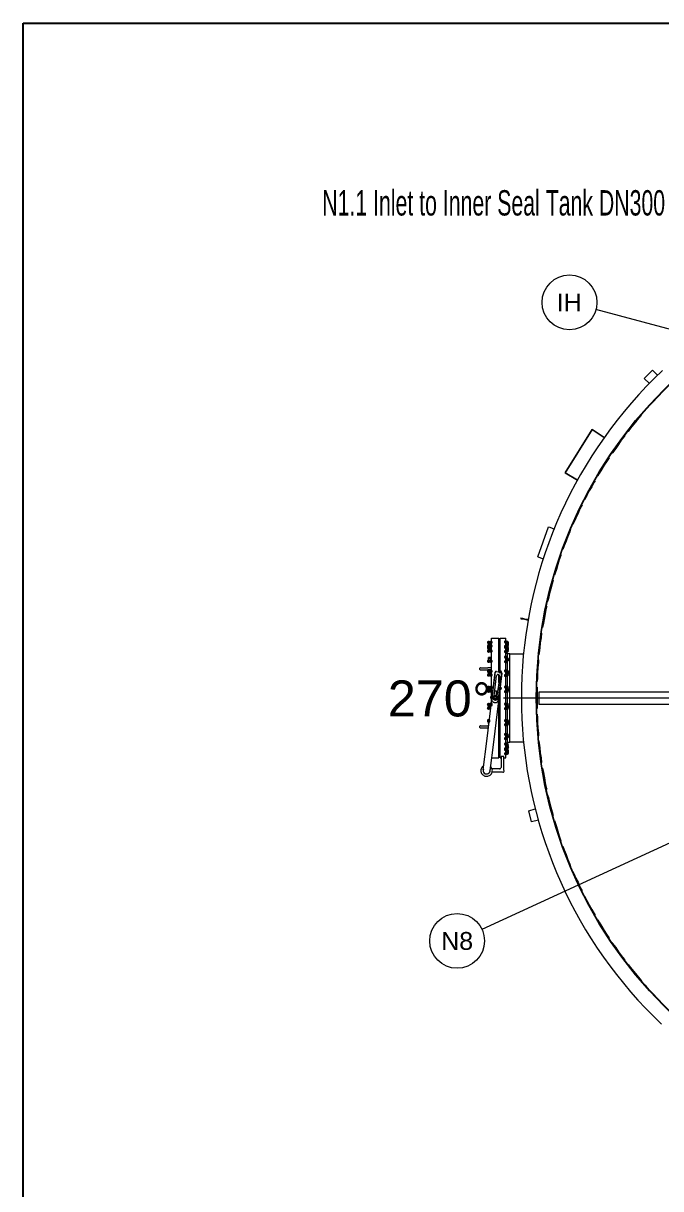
# Model space of a CAD drawing. Header units: millimetres. Extents: x 0 to 62767, y -13570 to 23963.
# Drawn here: x 27339 to 31734, y 15174 to 23214 of the extents above; entities that cross this region are included whole.
import ezdxf

# ---------------------------------------------------------------- set-up
doc = ezdxf.new("R2010")
doc.units = ezdxf.units.MM
doc.layers.add('AM_5', color=3, linetype='Continuous', lineweight=25)
doc.layers.add('PARAMETERS', color=7, linetype='Continuous', lineweight=25)
doc.styles.add('AES_default_ISO_3_5', font='arial.ttf')

msp = doc.modelspace()

# ---------------------------------------------------------------- hatches: boundary and pattern name
h = msp.add_hatch(color=7)
edge = h.paths.add_edge_path()
edge.add_arc((30548.08, 18943.228), 12.705, 0, 360)
h = msp.add_hatch(color=7)
edge = h.paths.add_edge_path()
edge.add_arc((30548.08, 18943.228), 12.705, 0, 360)
h = msp.add_hatch(color=7)
edge = h.paths.add_edge_path()
edge.add_arc((30548.08, 18917.816), 12.705, 0, 360)
h = msp.add_hatch(color=7)
edge = h.paths.add_edge_path()
edge.add_arc((30548.08, 18908.289), 12.705, 0, 360)
h = msp.add_hatch(color=7)
edge = h.paths.add_edge_path()
edge.add_arc((30548.08, 18905.112), 12.705, 0, 360)
h = msp.add_hatch(color=7)
edge = h.paths.add_edge_path()
edge.add_arc((30563.962, 18943.228), 12.705, 0, 360)
h = msp.add_hatch(color=7)
edge = h.paths.add_edge_path()
edge.add_arc((30563.962, 18917.816), 12.705, 0, 360)
h = msp.add_hatch(color=7)
edge = h.paths.add_edge_path()
edge.add_arc((30665.603, 18946.403), 12.705, 0, 360)
h = msp.add_hatch(color=7)
edge = h.paths.add_edge_path()
edge.add_arc((30665.603, 18914.641), 12.705, 0, 360)
h = msp.add_hatch(color=7)
edge = h.paths.add_edge_path()
edge.add_arc((30665.603, 18908.289), 12.705, 0, 360)
h = msp.add_hatch(color=7)
edge = h.paths.add_edge_path()
edge.add_arc((30675.132, 18943.228), 12.705, 0, 360)
h = msp.add_hatch(color=7)
edge = h.paths.add_edge_path()
edge.add_arc((30675.132, 18943.228), 12.705, 0, 360)
h = msp.add_hatch(color=7)
edge = h.paths.add_edge_path()
edge.add_arc((30675.132, 18917.816), 12.705, 0, 360)
h = msp.add_hatch(color=7)
edge = h.paths.add_edge_path()
edge.add_arc((30675.132, 18908.289), 12.705, 0, 360)
h = msp.add_hatch(color=7)
edge = h.paths.add_edge_path()
edge.add_arc((30675.132, 18905.112), 12.705, 0, 360)
h = msp.add_hatch(color=7)
edge = h.paths.add_edge_path()
edge.add_arc((30548.08, 18882.877), 12.705, 0, 360)
h = msp.add_hatch(color=7)
edge = h.paths.add_edge_path()
edge.add_arc((30548.08, 18882.877), 12.705, 0, 360)
h = msp.add_hatch(color=7)
edge = h.paths.add_edge_path()
edge.add_arc((30548.08, 18813), 12.705, 0, 360)
h = msp.add_hatch(color=7)
edge = h.paths.add_edge_path()
edge.add_arc((30563.962, 18882.877), 12.705, 0, 360)
h = msp.add_hatch(color=7)
edge = h.paths.add_edge_path()
edge.add_arc((30563.962, 18813), 12.705, 0, 360)
h = msp.add_hatch(color=7)
edge = h.paths.add_edge_path()
edge.add_arc((30665.603, 18879.702), 12.705, 0, 360)
h = msp.add_hatch(color=7)
edge = h.paths.add_edge_path()
edge.add_arc((30665.603, 18841.586), 12.705, 0, 360)
h = msp.add_hatch(color=7)
edge = h.paths.add_edge_path()
edge.add_arc((30665.603, 18809.823), 12.705, 0, 360)
h = msp.add_hatch(color=7)
edge = h.paths.add_edge_path()
edge.add_arc((30675.132, 18882.877), 12.705, 0, 360)
h = msp.add_hatch(color=7)
edge = h.paths.add_edge_path()
edge.add_arc((30675.132, 18882.877), 12.705, 0, 360)
h = msp.add_hatch(color=7)
edge = h.paths.add_edge_path()
edge.add_arc((30891.119, 18863.82), 6.353, 0, 360)
h = msp.add_hatch(color=7)
edge = h.paths.add_edge_path()
edge.add_arc((30894.294, 18863.82), 6.353, 0, 360)
h = msp.add_hatch(color=7)
edge = h.paths.add_edge_path()
edge.add_arc((30548.08, 18743.123), 12.705, 0, 360)
h = msp.add_hatch(color=7)
edge = h.paths.add_edge_path()
edge.add_arc((30548.08, 18743.123), 12.705, 0, 360)
h = msp.add_hatch(color=7)
edge = h.paths.add_edge_path()
edge.add_arc((30563.962, 18743.123), 12.705, 0, 360)
h = msp.add_hatch(color=7)
edge = h.paths.add_edge_path()
edge.add_arc((30627.487, 18739.945), 12.705, 0, 360)
h = msp.add_hatch(color=7)
edge = h.paths.add_edge_path()
edge.add_arc((30665.603, 18746.298), 12.705, 0, 360)
h = msp.add_hatch(color=7)
edge = h.paths.add_edge_path()
edge.add_arc((30675.132, 18743.123), 12.705, 0, 360)
h = msp.add_hatch(color=7)
edge = h.paths.add_edge_path()
edge.add_arc((30675.132, 18743.123), 12.705, 0, 360)
h = msp.add_hatch(color=7)
edge = h.paths.add_edge_path()
edge.add_arc((30548.08, 18717.711), 12.705, 0, 360)
h = msp.add_hatch(color=7)
edge = h.paths.add_edge_path()
edge.add_arc((30548.08, 18717.711), 12.705, 0, 360)
h = msp.add_hatch(color=7)
edge = h.paths.add_edge_path()
edge.add_arc((30563.962, 18717.711), 12.705, 0, 360)
h = msp.add_hatch(color=7)
edge = h.paths.add_edge_path()
edge.add_arc((30563.962, 18717.711), 12.705, 0, 360)
h = msp.add_hatch(color=7)
edge = h.paths.add_edge_path()
edge.add_arc((30665.603, 18714.534), 12.705, 0, 360)
h = msp.add_hatch(color=7)
edge = h.paths.add_edge_path()
edge.add_arc((30675.132, 18717.711), 12.705, 0, 360)
h = msp.add_hatch(color=7)
edge = h.paths.add_edge_path()
edge.add_arc((30548.08, 18631.952), 12.705, 0, 360)
h = msp.add_hatch(color=7)
edge = h.paths.add_edge_path()
edge.add_arc((30548.08, 18606.54), 12.705, 0, 360)
h = msp.add_hatch(color=7)
edge = h.paths.add_edge_path()
edge.add_arc((30548.08, 18606.54), 12.705, 0, 360)
h = msp.add_hatch(color=7)
edge = h.paths.add_edge_path()
edge.add_arc((30563.962, 18631.952), 12.705, 0, 360)
h = msp.add_hatch(color=7)
edge = h.paths.add_edge_path()
edge.add_arc((30563.962, 18606.54), 12.705, 0, 360)
h = msp.add_hatch(color=7)
edge = h.paths.add_edge_path()
edge.add_arc((30627.487, 18625.599), 12.705, 0, 360)
h = msp.add_hatch(color=7)
edge = h.paths.add_edge_path()
edge.add_arc((30665.603, 18635.127), 12.705, 0, 360)
h = msp.add_hatch(color=7)
edge = h.paths.add_edge_path()
edge.add_arc((30665.603, 18603.365), 12.705, 0, 360)
h = msp.add_hatch(color=7)
edge = h.paths.add_edge_path()
edge.add_arc((30675.132, 18631.952), 12.705, 0, 360)
h = msp.add_hatch(color=7)
edge = h.paths.add_edge_path()
edge.add_arc((30675.132, 18606.54), 12.705, 0, 360)
h = msp.add_hatch(color=7)
edge = h.paths.add_edge_path()
edge.add_arc((30675.132, 18606.54), 12.705, 0, 360)
h = msp.add_hatch(color=7)
edge = h.paths.add_edge_path()
edge.add_arc((30548.08, 18514.429), 12.705, 0, 360)
h = msp.add_hatch(color=7)
edge = h.paths.add_edge_path()
edge.add_arc((30548.08, 18514.429), 12.705, 0, 360)
h = msp.add_hatch(color=7)
edge = h.paths.add_edge_path()
edge.add_arc((30548.08, 18489.02), 12.705, 0, 360)
h = msp.add_hatch(color=7)
edge = h.paths.add_edge_path()
edge.add_arc((30563.962, 18517.606), 12.705, 0, 360)
h = msp.add_hatch(color=7)
edge = h.paths.add_edge_path()
edge.add_arc((30563.962, 18511.254), 12.705, 0, 360)
h = msp.add_hatch(color=7)
edge = h.paths.add_edge_path()
edge.add_arc((30665.603, 18517.606), 12.705, 0, 360)
h = msp.add_hatch(color=7)
edge = h.paths.add_edge_path()
edge.add_arc((30665.603, 18485.842), 12.705, 0, 360)
h = msp.add_hatch(color=7)
edge = h.paths.add_edge_path()
edge.add_arc((30675.132, 18514.429), 12.705, 0, 360)
h = msp.add_hatch(color=7)
edge = h.paths.add_edge_path()
edge.add_arc((30675.132, 18514.429), 12.705, 0, 360)
h = msp.add_hatch(color=7)
edge = h.paths.add_edge_path()
edge.add_arc((30675.132, 18489.02), 12.705, 0, 360)
h = msp.add_hatch(color=7)
edge = h.paths.add_edge_path()
edge.add_arc((30548.08, 18403.26), 12.705, 0, 360)
h = msp.add_hatch(color=7)
edge = h.paths.add_edge_path()
edge.add_arc((30665.603, 18403.26), 12.705, 0, 360)
h = msp.add_hatch(color=7)
edge = h.paths.add_edge_path()
edge.add_arc((30675.132, 18403.26), 12.705, 0, 360)
h = msp.add_hatch(color=7)
edge = h.paths.add_edge_path()
edge.add_arc((30548.08, 18400.083), 12.705, 0, 360)
h = msp.add_hatch(color=7)
edge = h.paths.add_edge_path()
edge.add_arc((30665.603, 18374.674), 12.705, 0, 360)
h = msp.add_hatch(color=7)
edge = h.paths.add_edge_path()
edge.add_arc((30675.132, 18400.083), 12.705, 0, 360)
h = msp.add_hatch(color=7)
edge = h.paths.add_edge_path()
edge.add_arc((30675.132, 18377.849), 12.705, 0, 360)
h = msp.add_hatch(color=7)
edge = h.paths.add_edge_path()
edge.add_arc((30675.132, 18377.849), 12.705, 0, 360)
h = msp.add_hatch(color=7)
edge = h.paths.add_edge_path()
edge.add_arc((30665.603, 18307.971), 12.705, 0, 360)
h = msp.add_hatch(color=7)
edge = h.paths.add_edge_path()
edge.add_arc((30665.603, 18279.385), 12.705, 0, 360)
h = msp.add_hatch(color=7)
edge = h.paths.add_edge_path()
edge.add_arc((30665.603, 18241.269), 12.705, 0, 360)
h = msp.add_hatch(color=7)
edge = h.paths.add_edge_path()
edge.add_arc((30675.132, 18304.794), 12.705, 0, 360)
h = msp.add_hatch(color=7)
edge = h.paths.add_edge_path()
edge.add_arc((30891.119, 18253.974), 6.353, 0, 360)
h = msp.add_hatch(color=7)
edge = h.paths.add_edge_path()
edge.add_arc((30894.294, 18253.974), 6.353, 0, 360)
h = msp.add_hatch(color=7)
edge = h.paths.add_edge_path()
edge.add_arc((30665.603, 18209.505), 12.705, 0, 360)
h = msp.add_hatch(color=7)
edge = h.paths.add_edge_path()
edge.add_arc((30665.603, 18203.153), 12.705, 0, 360)
h = msp.add_hatch(color=7)
edge = h.paths.add_edge_path()
edge.add_arc((30665.603, 18174.567), 12.705, 0, 360)
h = msp.add_hatch(color=7)
edge = h.paths.add_edge_path()
edge.add_arc((30675.132, 18238.092), 12.705, 0, 360)
h = msp.add_hatch(color=7)
edge = h.paths.add_edge_path()
edge.add_arc((30675.132, 18238.092), 12.705, 0, 360)
h = msp.add_hatch(color=7)
edge = h.paths.add_edge_path()
edge.add_arc((30675.132, 18212.682), 12.705, 0, 360)
h = msp.add_hatch(color=7)
edge = h.paths.add_edge_path()
edge.add_arc((30675.132, 18199.978), 12.705, 0, 360)
h = msp.add_hatch(color=7)
edge = h.paths.add_edge_path()
edge.add_arc((30675.132, 18199.978), 12.705, 0, 360)
h = msp.add_hatch(color=7)
edge = h.paths.add_edge_path()
edge.add_arc((30675.132, 18177.744), 12.705, 0, 360)
h = msp.add_hatch(color=7)
edge = h.paths.add_edge_path()
edge.add_arc((30675.132, 18177.744), 12.705, 0, 360)

# ---------------------------------------------------------------- linework, layer by layer
at = {"color": 7, "lineweight": 0}
for points in [[(33152.63, 20741.003), (31288.155, 21239.679)], [(31746.69, 20819.376), (31691.551, 20765.87), (31637.473, 20710.753), (31584.487, 20654.029), (31532.908, 20596.022), (31483.032, 20537.076), (31434.856, 20477.223), (31388.381, 20416.494), (31343.606, 20354.921), (31300.529, 20292.535), (31259.15, 20229.368), (31219.469, 20165.452), (31181.484, 20100.817), (31145.195, 20035.496), (31110.602, 19969.52), (31077.702, 19902.92), (31046.497, 19835.729), (31016.984, 19767.977), (30989.164, 19699.697), (30963.036, 19630.919), (30938.598, 19561.675), (30915.85, 19491.997), (30894.792, 19421.917), (30875.422, 19351.465), (30857.74, 19280.674), (30841.745, 19209.574), (30827.437, 19138.198), (30814.814, 19066.578), (30803.876, 18994.743), (30794.623, 18922.727), (30787.053, 18850.561), (30781.165, 18778.275), (30776.96, 18705.902), (30774.436, 18633.474), (30773.593, 18561.021), (30774.43, 18488.576), (30776.945, 18416.17), (30781.14, 18343.833), (30787.011, 18271.599), (30794.56, 18199.499), (30803.785, 18127.563), (30814.685, 18055.824), (30827.26, 17984.313), (30841.51, 17913.061), (30857.432, 17842.101), (30875.027, 17771.464), (30894.294, 17701.18), (30915.232, 17631.283), (30937.84, 17561.803), (30962.118, 17492.771), (30988.065, 17424.22), (31015.68, 17356.181), (31044.962, 17288.686), (31075.911, 17221.765), (31108.526, 17155.451), (31142.807, 17089.775), (31178.752, 17024.769), (31216.36, 16960.464), (31255.632, 16896.892), (31296.566, 16834.083), (31339.162, 16772.071), (31383.418, 16710.886), (31429.335, 16650.56), (31476.911, 16591.124), (31526.146, 16532.61), (31577.039, 16475.05), (31629.589, 16418.474), (31683.796, 16362.915), (31739.349, 16308.703)], [(31621.664, 20763.237), (31678.837, 20820.41), (31713.776, 20785.471)], [(31656.603, 20728.298), (31621.664, 20763.237)], [(31729.658, 20652.066), (31707.424, 20629.832), (31685.19, 20604.423), (31659.778, 20579.012), (31637.544, 20553.602), (31628.017, 20544.073)], [(31602.606, 20515.486), (31593.078, 20499.605), (31570.844, 20474.195), (31548.61, 20448.784), (31526.376, 20420.198), (31510.494, 20397.963)], [(31488.26, 20369.377), (31485.082, 20366.202), (31462.85, 20337.615), (31443.791, 20309.029), (31424.734, 20280.443), (31402.5, 20251.856), (31399.323, 20248.679)], [(31380.266, 20216.915), (31364.384, 20194.681), (31345.327, 20166.095), (31329.446, 20137.508), (31310.389, 20108.922), (31300.859, 20089.865)], [(31281.802, 20058.101), (31275.45, 20048.574), (31259.568, 20016.81), (31240.509, 19988.224), (31224.629, 19956.46), (31208.748, 19927.873)], [(31192.866, 19892.935), (31176.984, 19864.348), (31164.279, 19832.587), (31148.397, 19800.823), (31135.693, 19769.059), (31129.341, 19756.355)], [(30926.058, 19518.134), (30897.472, 19527.663), (30887.942, 19534.015), (30960.997, 19740.473)], [(30960.997, 19740.473), (30970.526, 19737.298), (31002.288, 19724.593)], [(31113.459, 19724.593), (31107.106, 19705.534), (31094.402, 19673.773), (31081.695, 19642.009), (31068.99, 19610.245), (31059.461, 19584.836)], [(31046.756, 19549.897), (31046.756, 19543.545), (31034.052, 19511.782), (31024.522, 19480.018), (31014.995, 19445.079), (31005.465, 19413.318), (31002.288, 19406.965)], [(30992.761, 19372.024), (30986.408, 19346.615), (30976.879, 19311.676), (30967.349, 19279.913), (30960.997, 19244.974), (30954.645, 19225.917)], [(30948.292, 19190.976), (30945.115, 19178.271), (30938.763, 19143.333), (30932.411, 19111.569), (30926.058, 19076.63), (30919.706, 19044.869)], [(30770.419, 19105.217), (30773.596, 19111.569)], [(30770.419, 19105.217), (30795.83, 19102.042), (30821.24, 19095.689)], [(30773.596, 19111.569), (30795.83, 19105.217), (30821.24, 19102.042)], [(30913.354, 19006.753), (30910.176, 18974.989), (30903.824, 18940.05), (30900.647, 18905.112), (30897.472, 18870.173), (30894.294, 18857.468)], [(30548.08, 18936.875), (30548.08, 18940.05), (30548.08, 18943.228)], [(30548.08, 18936.875), (30548.08, 18943.228)], [(30563.962, 18943.228), (30548.08, 18943.228)], [(30563.962, 18943.228), (30548.08, 18943.228)], [(30548.08, 18930.523), (30548.08, 18933.698), (30548.08, 18936.875)], [(30548.08, 18930.523), (30548.08, 18936.875)], [(30563.962, 18933.698), (30548.08, 18933.698)], [(30548.08, 18920.993), (30548.08, 18924.169), (30548.08, 18927.346), (30548.08, 18930.523)], [(30548.08, 18920.993), (30548.08, 18930.523)], [(30563.962, 18924.169), (30548.08, 18924.169)], [(30548.08, 18920.993), (30548.08, 18917.816)], [(30548.08, 18917.816), (30548.08, 18920.993)], [(30563.962, 18917.816), (30548.08, 18917.816)], [(30548.08, 18905.112), (30548.08, 18908.289)], [(30563.962, 18908.289), (30548.08, 18908.289)], [(30548.08, 18905.112), (30548.08, 18908.289)], [(30548.08, 18898.759), (30548.08, 18901.937), (30548.08, 18905.112)], [(30548.08, 18898.759), (30548.08, 18905.112)], [(30563.962, 18901.937), (30548.08, 18901.937)], [(30548.08, 18889.23), (30548.08, 18892.407), (30548.08, 18895.582), (30548.08, 18898.759)], [(30548.08, 18889.23), (30548.08, 18898.759)], [(30563.962, 18914.641), (30563.962, 18946.403)], [(30563.962, 18946.403), (30567.139, 18946.403)], [(30563.962, 18936.875), (30563.962, 18940.05), (30563.962, 18943.228)], [(30563.962, 18936.875), (30563.962, 18933.698), (30563.962, 18930.523)], [(30563.962, 18930.523), (30563.962, 18927.346), (30563.962, 18924.169), (30563.962, 18920.993), (30563.962, 18917.816)], [(30563.962, 18914.641), (30567.139, 18914.641)], [(30563.962, 18908.289), (30563.962, 18905.112), (30563.962, 18901.937), (30563.962, 18898.759)], [(30563.962, 18905.112), (30563.962, 18908.289)], [(30563.962, 18879.702), (30563.962, 18908.289)], [(30563.962, 18908.289), (30567.139, 18908.289)], [(30563.962, 18898.759), (30563.962, 18895.582), (30563.962, 18892.407), (30563.962, 18889.23)], [(30567.139, 18571.602), (30567.139, 18971.814)], [(30567.139, 18971.814), (30617.96, 18971.814)], [(30617.96, 18739.945), (30617.96, 18971.814)], [(30617.96, 18940.05), (30627.487, 18940.05)], [(30617.96, 18924.169), (30627.487, 18924.169)], [(30617.96, 18914.641), (30621.135, 18914.641)], [(30617.96, 18901.937), (30627.487, 18901.937)], [(30621.135, 18901.937), (30621.135, 18914.641)], [(30621.135, 18914.641), (30624.312, 18914.641)], [(30621.135, 18901.937), (30621.135, 18914.641)], [(30624.312, 18901.937), (30624.312, 18914.641)], [(30624.312, 18914.641), (30627.487, 18914.641)], [(30624.312, 18901.937), (30624.312, 18914.641)], [(30627.487, 18739.945), (30627.487, 18971.814)], [(30627.487, 18971.814), (30665.603, 18971.814)], [(30665.603, 18145.98), (30665.603, 18971.814)], [(30665.603, 18914.641), (30665.603, 18946.403)], [(30665.603, 18943.228), (30675.132, 18943.228)], [(30665.603, 18943.228), (30675.132, 18943.228)], [(30665.603, 18933.698), (30675.132, 18933.698)], [(30665.603, 18924.169), (30675.132, 18924.169)], [(30665.603, 18917.816), (30675.132, 18917.816)], [(30665.603, 18879.702), (30665.603, 18908.289)], [(30665.603, 18908.289), (30675.132, 18908.289)], [(30665.603, 18901.937), (30675.132, 18901.937)], [(30675.132, 18943.228), (30675.132, 18940.05), (30675.132, 18936.875)], [(30675.132, 18936.875), (30675.132, 18943.228)], [(30675.132, 18940.05), (30681.485, 18940.05)], [(30675.132, 18936.875), (30675.132, 18933.698), (30675.132, 18930.523)], [(30675.132, 18930.523), (30675.132, 18936.875)], [(30675.132, 18930.523), (30675.132, 18927.346), (30675.132, 18924.169), (30675.132, 18920.993)], [(30675.132, 18920.993), (30675.132, 18930.523)], [(30675.132, 18924.169), (30681.485, 18924.169)], [(30675.132, 18920.993), (30675.132, 18917.816)], [(30675.132, 18917.816), (30675.132, 18920.993)], [(30675.132, 18908.289), (30675.132, 18905.112)], [(30675.132, 18905.112), (30675.132, 18908.289)], [(30675.132, 18898.759), (30675.132, 18905.112)], [(30675.132, 18905.112), (30675.132, 18901.937)], [(30675.132, 18901.937), (30681.485, 18901.937)], [(30675.132, 18901.937), (30675.132, 18898.759)], [(30675.132, 18898.759), (30675.132, 18895.582), (30675.132, 18892.407), (30675.132, 18889.23)], [(30675.132, 18889.23), (30675.132, 18898.759)], [(30681.485, 18924.169), (30681.485, 18940.05)], [(30681.485, 18924.169), (30684.66, 18924.169), (30684.66, 18936.875), (30681.485, 18940.05)], [(30681.485, 18886.055), (30681.485, 18901.937)], [(30684.66, 18901.937), (30681.485, 18901.937)], [(30684.66, 18889.23), (30684.66, 18901.937)], [(30563.962, 18892.407), (30548.08, 18892.407)], [(30548.08, 18882.877), (30548.08, 18886.055), (30548.08, 18889.23)], [(30548.08, 18882.877), (30548.08, 18889.23)], [(30563.962, 18886.055), (30548.08, 18886.055)], [(30563.962, 18882.877), (30548.08, 18882.877)], [(30548.08, 18835.234), (30548.08, 18838.409)], [(30563.962, 18838.409), (30548.08, 18838.409), (30548.08, 18835.234)], [(30548.08, 18825.705), (30548.08, 18828.882), (30548.08, 18832.057), (30548.08, 18835.234)], [(30548.08, 18825.705), (30548.08, 18835.234)], [(30563.962, 18832.057), (30548.08, 18832.057)], [(30548.08, 18816.175), (30548.08, 18819.352), (30548.08, 18822.53), (30548.08, 18825.705)], [(30548.08, 18816.175), (30548.08, 18825.705)], [(30563.962, 18819.352), (30548.08, 18819.352)], [(30548.08, 18813), (30548.08, 18816.175)], [(30548.08, 18813), (30548.08, 18816.175)], [(30563.962, 18889.23), (30563.962, 18886.055), (30563.962, 18882.877)], [(30563.962, 18879.702), (30567.139, 18879.702)], [(30563.962, 18809.823), (30563.962, 18841.586)], [(30563.962, 18841.586), (30567.139, 18841.586)], [(30563.962, 18838.409), (30563.962, 18835.234), (30563.962, 18832.057), (30563.962, 18828.882), (30563.962, 18825.705)], [(30563.962, 18825.705), (30563.962, 18822.53), (30563.962, 18819.352), (30563.962, 18816.175)], [(30563.962, 18816.175), (30563.962, 18813)], [(30617.96, 18886.055), (30627.487, 18886.055)], [(30617.96, 18832.057), (30627.487, 18832.057)], [(30617.96, 18816.175), (30627.487, 18816.175)], [(30621.135, 18832.057), (30621.135, 18886.055)], [(30621.135, 18832.057), (30621.135, 18886.055)], [(30621.135, 18739.945), (30621.135, 18816.175)], [(30621.135, 18739.945), (30621.135, 18816.175)], [(30624.312, 18832.057), (30624.312, 18886.055)], [(30624.312, 18832.057), (30624.312, 18886.055)], [(30624.312, 18739.945), (30624.312, 18816.175)], [(30624.312, 18739.945), (30624.312, 18816.175)], [(30665.603, 18892.407), (30675.132, 18892.407)], [(30665.603, 18886.055), (30675.132, 18886.055)], [(30665.603, 18882.877), (30675.132, 18882.877)], [(30694.189, 18863.82), (30678.307, 18863.82), (30665.603, 18879.702)], [(30665.603, 18809.823), (30665.603, 18841.586)], [(30665.603, 18838.409), (30675.132, 18838.409)], [(30665.603, 18832.057), (30675.132, 18832.057)], [(30665.603, 18819.352), (30675.132, 18819.352)], [(30675.132, 18889.23), (30675.132, 18886.055), (30675.132, 18882.877)], [(30675.132, 18882.877), (30675.132, 18889.23)], [(30675.132, 18886.055), (30681.485, 18886.055)], [(30675.132, 18838.409), (30675.132, 18835.234)], [(30675.132, 18835.234), (30675.132, 18838.409)], [(30675.132, 18825.705), (30675.132, 18835.234)], [(30675.132, 18835.234), (30675.132, 18832.057)], [(30675.132, 18832.057), (30681.485, 18832.057)], [(30675.132, 18832.057), (30675.132, 18828.882), (30675.132, 18825.705)], [(30675.132, 18825.705), (30675.132, 18822.53), (30675.132, 18819.352), (30675.132, 18816.175)], [(30675.132, 18816.175), (30675.132, 18825.705)], [(30675.132, 18816.175), (30681.485, 18816.175)], [(30675.132, 18816.175), (30675.132, 18813)], [(30675.132, 18816.175), (30675.132, 18813)], [(30678.307, 18832.057), (30678.307, 18863.82)], [(30678.307, 18739.945), (30678.307, 18816.175)], [(30684.66, 18889.23), (30681.485, 18886.055)], [(30681.485, 18816.175), (30681.485, 18832.057)], [(30684.66, 18832.057), (30681.485, 18832.057)], [(30684.66, 18819.352), (30681.485, 18816.175)], [(30684.66, 18819.352), (30684.66, 18832.057)], [(30789.478, 18253.974), (30694.189, 18253.974), (30694.189, 18863.82), (30789.478, 18863.82)], [(30694.189, 18253.974), (30694.189, 18863.82)], [(30891.119, 18822.53), (30891.119, 18803.47), (30887.942, 18768.532), (30884.767, 18733.593), (30884.767, 18698.654), (30881.59, 18673.243)], [(30492.495, 18768.533), (30489.404, 18767.909), (30486.88, 18766.207), (30485.178, 18763.683), (30484.554, 18760.592), (30485.178, 18757.501), (30486.88, 18754.977), (30489.404, 18753.275), (30492.495, 18752.651)], [(30494.084, 18768.532), (30541.728, 18768.532)], [(30494.084, 18752.65), (30541.728, 18752.65)], [(30535.375, 18260.326), (30592.548, 18736.768)], [(30567.139, 18768.532), (30541.728, 18768.532)], [(30567.139, 18752.65), (30541.728, 18752.65)], [(30563.962, 18813), (30548.08, 18813)], [(30548.08, 18736.768), (30548.08, 18739.945), (30548.08, 18743.123)], [(30548.08, 18736.768), (30548.08, 18743.123), (30563.962, 18743.123)], [(30563.962, 18739.945), (30548.08, 18739.945)], [(30548.08, 18727.241), (30548.08, 18730.416), (30548.08, 18733.593), (30548.08, 18736.768)], [(30548.08, 18727.241), (30548.08, 18736.768)], [(30563.962, 18809.823), (30567.139, 18809.823)], [(30563.962, 18714.534), (30563.962, 18746.298)], [(30563.962, 18746.298), (30567.139, 18746.298)], [(30563.962, 18743.123), (30563.962, 18739.945)], [(30563.962, 18739.945), (30563.962, 18736.768), (30563.962, 18733.593), (30563.962, 18730.416), (30563.962, 18727.241)], [(30570.314, 18543.015), (30595.725, 18739.945)], [(30595.725, 18739.945), (30592.548, 18739.945), (30592.548, 18736.768)], [(30600.216, 18743.913), (30595.496, 18741.722)], [(30598.9, 18743.123), (30630.664, 18736.768)], [(30637.953, 18736.626), (30633.886, 18739.871)], [(30665.603, 18813), (30675.132, 18813)], [(30665.603, 18714.534), (30665.603, 18746.298)], [(30665.603, 18743.123), (30675.132, 18743.123)], [(30665.603, 18739.945), (30675.132, 18739.945)], [(30675.132, 18736.768), (30675.132, 18743.123)], [(30675.132, 18743.123), (30675.132, 18739.945)], [(30675.132, 18739.945), (30681.485, 18739.945)], [(30675.132, 18739.945), (30675.132, 18736.768)], [(30675.132, 18727.241), (30675.132, 18736.768)], [(30675.132, 18736.768), (30675.132, 18733.593), (30675.132, 18730.416)], [(30681.485, 18724.063), (30681.485, 18739.945)], [(30684.66, 18736.768), (30681.485, 18739.945)], [(30684.66, 18724.063), (30684.66, 18736.768)], [(30563.962, 18730.416), (30548.08, 18730.416)], [(30548.08, 18727.241), (30548.08, 18724.063), (30548.08, 18720.888)], [(30548.08, 18720.888), (30548.08, 18727.241)], [(30548.08, 18717.711), (30548.08, 18720.888)], [(30548.08, 18717.711), (30548.08, 18720.888)], [(30563.962, 18720.888), (30548.08, 18720.888)], [(30563.962, 18717.711), (30548.08, 18717.711)], [(30563.962, 18720.888), (30563.962, 18724.063), (30563.962, 18727.241)], [(30563.962, 18720.888), (30563.962, 18717.711)], [(30563.962, 18714.534), (30567.139, 18714.534)], [(30583.019, 18253.974), (30640.194, 18730.416)], [(30586.196, 18574.779), (30602.078, 18711.359)], [(30624.232, 18708.445), (30623.881, 18712.846), (30621.937, 18716.638), (30618.713, 18719.425), (30614.521, 18720.809), (30610.121, 18720.458), (30606.328, 18718.514), (30603.541, 18715.29), (30602.157, 18711.098)], [(30624.312, 18708.182), (30605.253, 18574.779)], [(30637.016, 18733.593), (30611.605, 18536.663)], [(30617.96, 18666.891), (30617.96, 18717.711)], [(30621.135, 18692.302), (30621.135, 18714.534)], [(30621.135, 18692.302), (30621.135, 18714.534)], [(30640.194, 18730.416), (30637.016, 18730.416), (30637.016, 18733.593)], [(30665.603, 18730.416), (30675.132, 18730.416)], [(30665.603, 18720.888), (30675.132, 18720.888)], [(30665.603, 18717.711), (30675.132, 18717.711)], [(30675.132, 18730.416), (30675.132, 18727.241)], [(30675.132, 18727.241), (30675.132, 18724.063), (30675.132, 18720.888)], [(30675.132, 18720.888), (30675.132, 18727.241)], [(30675.132, 18724.063), (30681.485, 18724.063)], [(30675.132, 18720.888), (30675.132, 18717.711)], [(30675.132, 18720.888), (30675.132, 18717.711)], [(30678.307, 18625.599), (30678.307, 18724.063)], [(30684.66, 18724.063), (30681.485, 18724.063)], [(30548.08, 18628.775), (30548.08, 18631.952)], [(30548.08, 18628.775), (30548.08, 18631.952)], [(30563.962, 18631.952), (30548.08, 18631.952)], [(30548.08, 18619.247), (30548.08, 18622.422), (30548.08, 18625.599), (30548.08, 18628.775)], [(30548.08, 18619.247), (30548.08, 18628.775)], [(30563.962, 18625.599), (30548.08, 18625.599)], [(30548.08, 18612.895), (30548.08, 18616.07), (30548.08, 18619.247)], [(30548.08, 18612.895), (30548.08, 18619.247)], [(30563.962, 18616.07), (30548.08, 18616.07)], [(30548.08, 18612.895), (30548.08, 18609.718), (30548.08, 18606.54)], [(30548.08, 18606.54), (30548.08, 18612.895)], [(30571.555, 18574.773), (30567.659, 18573.939), (30564.395, 18571.862), (30562.038, 18568.793), (30560.864, 18564.986), (30561.104, 18561.009), (30562.668, 18557.47), (30565.349, 18554.68), (30568.937, 18552.947)], [(30563.962, 18603.365), (30563.962, 18635.127)], [(30563.962, 18635.127), (30567.139, 18635.127)], [(30563.962, 18631.952), (30563.962, 18628.775), (30563.962, 18625.599)], [(30563.962, 18625.599), (30563.962, 18622.422), (30563.962, 18619.247), (30563.962, 18616.07), (30563.962, 18612.895)], [(30563.962, 18606.54), (30563.962, 18609.718), (30563.962, 18612.895)], [(30563.962, 18603.365), (30567.139, 18603.365)], [(30583.019, 18571.602), (30589.373, 18574.779), (30592.548, 18574.779)], [(30594.136, 18574.778), (30588.666, 18573.69), (30584.029, 18570.592)], [(30589.373, 18609.718), (30592.548, 18609.718), (30595.725, 18609.718), (30598.9, 18609.718), (30602.078, 18609.718)], [(30592.548, 18574.779), (30598.9, 18574.779), (30605.253, 18571.602)], [(30604.243, 18570.592), (30599.605, 18573.69), (30594.136, 18574.778)], [(30602.078, 18577.954), (30602.078, 18581.131), (30602.078, 18593.836), (30602.078, 18609.718)], [(30621.135, 18565.249), (30621.135, 18584.308)], [(30621.135, 18565.249), (30621.135, 18584.308)], [(30624.312, 18565.249), (30624.312, 18609.718)], [(30624.312, 18565.249), (30624.312, 18609.718)], [(30624.312, 18609.718), (30627.487, 18609.718)], [(30627.487, 18145.98), (30627.487, 18635.127)], [(30665.603, 18603.365), (30665.603, 18635.127)], [(30665.603, 18631.952), (30675.132, 18631.952)], [(30665.603, 18625.599), (30675.132, 18625.599)], [(30665.603, 18616.07), (30675.132, 18616.07)], [(30665.603, 18606.54), (30675.132, 18606.54)], [(30665.603, 18606.54), (30675.132, 18606.54)], [(30675.132, 18631.952), (30675.132, 18628.775)], [(30675.132, 18628.775), (30675.132, 18631.952)], [(30675.132, 18619.247), (30675.132, 18628.775)], [(30675.132, 18628.775), (30675.132, 18625.599)], [(30675.132, 18625.599), (30681.485, 18625.599)], [(30675.132, 18625.599), (30675.132, 18622.422), (30675.132, 18619.247)], [(30675.132, 18612.895), (30675.132, 18619.247)], [(30675.132, 18619.247), (30675.132, 18616.07)], [(30675.132, 18616.07), (30675.132, 18612.895)], [(30675.132, 18612.895), (30675.132, 18609.718), (30675.132, 18606.54)], [(30675.132, 18606.54), (30675.132, 18612.895)], [(30675.132, 18609.718), (30681.485, 18609.718)], [(30678.307, 18508.076), (30678.307, 18609.718)], [(30681.485, 18609.718), (30681.485, 18625.599)], [(30684.66, 18625.599), (30681.485, 18625.599)], [(30684.66, 18612.895), (30681.485, 18609.718)], [(30684.66, 18612.895), (30684.66, 18625.599)], [(30881.59, 18635.127), (30881.59, 18628.775), (30881.59, 18593.836), (30881.59, 18558.897)], [(30548.08, 18511.254), (30548.08, 18514.429)], [(30548.08, 18508.076), (30548.08, 18514.429)], [(30563.962, 18514.429), (30548.08, 18514.429)], [(30548.08, 18508.076), (30548.08, 18511.254)], [(30563.962, 18511.254), (30548.08, 18511.254)], [(30548.08, 18498.547), (30548.08, 18501.724), (30548.08, 18504.901), (30548.08, 18508.076)], [(30548.08, 18498.547), (30548.08, 18508.076)], [(30563.962, 18504.901), (30548.08, 18504.901)], [(30548.08, 18492.195), (30548.08, 18495.372), (30548.08, 18498.547)], [(30548.08, 18492.195), (30548.08, 18498.547)], [(30560.787, 18495.372), (30548.08, 18495.372)], [(30563.962, 18514.429), (30563.962, 18517.606)], [(30567.139, 18536.663), (30567.139, 18552.545)], [(30570.314, 18543.015), (30570.314, 18539.84), (30573.491, 18536.663), (30576.666, 18533.488), (30579.844, 18530.311), (30583.019, 18530.311), (30586.196, 18527.133), (30589.373, 18527.133), (30592.548, 18527.133), (30595.725, 18527.133), (30598.9, 18527.133), (30602.078, 18527.133), (30602.078, 18530.311), (30605.253, 18530.311), (30608.43, 18533.488), (30611.605, 18536.663)], [(30584.029, 18570.592), (30580.93, 18565.954), (30579.842, 18560.485)], [(30579.842, 18560.485), (30580.93, 18555.015), (30584.029, 18550.378)], [(30579.844, 18558.897), (30579.844, 18565.249), (30583.019, 18571.602)], [(30579.844, 18552.545), (30579.844, 18558.897)], [(30579.844, 18552.545), (30583.019, 18549.368)], [(30589.373, 18546.192), (30583.019, 18549.368)], [(30584.028, 18550.379), (30588.665, 18547.28), (30594.134, 18546.191)], [(30589.373, 18546.192), (30592.548, 18546.192)], [(30592.548, 18546.192), (30598.9, 18546.192)], [(30594.134, 18546.191), (30599.604, 18547.279), (30604.242, 18550.377)], [(30598.9, 18546.192), (30605.253, 18549.368)], [(30604.242, 18550.377), (30607.34, 18555.014), (30608.429, 18560.483)], [(30608.43, 18560.485), (30607.342, 18565.955), (30604.243, 18570.591)], [(30608.43, 18558.897), (30608.43, 18565.249), (30605.253, 18571.602)], [(30605.253, 18549.368), (30608.43, 18552.545), (30608.43, 18558.897)], [(30616.715, 18546.198), (30620.611, 18547.032), (30623.876, 18549.109), (30626.233, 18552.177), (30627.408, 18555.984), (30627.168, 18559.961), (30625.604, 18563.5), (30622.924, 18566.291), (30619.336, 18568.024)], [(30617.96, 18552.545), (30617.96, 18555.72), (30617.96, 18558.897), (30617.96, 18562.074)], [(30617.96, 18145.98), (30617.96, 18546.192)], [(30617.96, 18508.076), (30627.487, 18508.076)], [(30621.135, 18508.076), (30621.135, 18549.368)], [(30621.135, 18508.076), (30621.135, 18549.368)], [(30624.312, 18508.076), (30624.312, 18549.368)], [(30624.312, 18508.076), (30624.312, 18549.368)], [(34054.696, 18558.897), (30649.721, 18558.897)], [(30665.603, 18485.842), (30665.603, 18517.606)], [(30665.603, 18514.429), (30675.132, 18514.429)], [(30665.603, 18511.254), (30675.132, 18511.254)], [(30665.603, 18504.901), (30675.132, 18504.901)], [(30665.603, 18495.372), (30675.132, 18495.372)], [(30675.132, 18508.076), (30675.132, 18514.429)], [(30675.132, 18514.429), (30675.132, 18511.254)], [(30675.132, 18511.254), (30675.132, 18508.076)], [(30675.132, 18508.076), (30681.485, 18508.076)], [(30675.132, 18498.547), (30675.132, 18508.076)], [(30675.132, 18508.076), (30675.132, 18504.901)], [(30675.132, 18504.901), (30675.132, 18501.724), (30675.132, 18498.547)], [(30675.132, 18492.195), (30675.132, 18498.547)], [(30675.132, 18498.547), (30675.132, 18495.372)], [(30675.132, 18495.372), (30675.132, 18492.195)], [(30681.485, 18492.195), (30681.485, 18508.076)], [(30684.66, 18508.076), (30681.485, 18508.076)], [(30684.66, 18495.372), (30681.485, 18492.195)], [(30684.66, 18495.372), (30684.66, 18508.076)], [(34289.74, 18558.897), (30754.539, 18558.897)], [(30881.59, 18558.897), (30881.59, 18523.958), (30881.59, 18492.195), (30881.59, 18485.842)], [(30548.08, 18492.195), (30548.08, 18489.02)], [(30548.08, 18489.02), (30548.08, 18492.195)], [(30560.787, 18489.02), (30548.08, 18489.02)], [(30617.96, 18492.195), (30627.487, 18492.195)], [(30621.135, 18396.906), (30621.135, 18492.195)], [(30621.135, 18396.906), (30621.135, 18492.195)], [(30624.312, 18396.906), (30624.312, 18492.195)], [(30624.312, 18396.906), (30624.312, 18492.195)], [(30665.603, 18489.02), (30675.132, 18489.02)], [(30675.132, 18492.195), (30681.485, 18492.195)], [(30675.132, 18492.195), (30675.132, 18489.02)], [(30675.132, 18489.02), (30675.132, 18492.195)], [(30678.307, 18396.906), (30678.307, 18492.195)], [(30881.59, 18447.726), (30884.767, 18422.317), (30884.767, 18387.378), (30887.942, 18352.44), (30891.119, 18317.499), (30891.119, 18298.442)], [(30492.495, 18368.32), (30489.404, 18367.696), (30486.88, 18365.994), (30485.178, 18363.47), (30484.554, 18360.38), (30485.178, 18357.289), (30486.88, 18354.765), (30489.404, 18353.063), (30492.495, 18352.439)], [(30494.084, 18368.319), (30541.728, 18368.319)], [(30494.084, 18352.44), (30541.728, 18352.44)], [(33562.372, 18371.497), (30500.436, 16961.227)], [(30548.08, 18368.319), (30541.728, 18368.319)], [(30544.905, 18352.44), (30541.728, 18352.44)], [(30548.08, 18400.083), (30548.08, 18403.26)], [(30551.257, 18403.26), (30548.08, 18403.26)], [(30548.08, 18400.083), (30548.08, 18403.26)], [(30548.08, 18396.906), (30548.08, 18400.083)], [(30548.08, 18393.731), (30548.08, 18400.083)], [(30548.08, 18393.731), (30548.08, 18396.906)], [(30551.257, 18396.906), (30548.08, 18396.906)], [(30548.08, 18384.201), (30548.08, 18387.378), (30548.08, 18390.554), (30548.08, 18393.731)], [(30548.08, 18384.201), (30548.08, 18393.731)], [(30548.08, 18384.201), (30548.08, 18381.026)], [(30617.96, 18396.906), (30627.487, 18396.906)], [(30617.96, 18381.026), (30627.487, 18381.026)], [(30621.135, 18301.619), (30621.135, 18381.026)], [(30621.135, 18301.619), (30621.135, 18381.026)], [(30624.312, 18301.619), (30624.312, 18381.026)], [(30624.312, 18301.619), (30624.312, 18381.026)], [(30665.603, 18374.674), (30665.603, 18403.26)], [(30665.603, 18403.26), (30675.132, 18403.26)], [(30665.603, 18396.906), (30675.132, 18396.906)], [(30665.603, 18387.378), (30675.132, 18387.378)], [(30665.603, 18381.026), (30675.132, 18381.026)], [(30665.603, 18377.849), (30675.132, 18377.849)], [(30675.132, 18403.26), (30675.132, 18400.083)], [(30675.132, 18400.083), (30675.132, 18403.26)], [(30675.132, 18393.731), (30675.132, 18400.083)], [(30675.132, 18400.083), (30675.132, 18396.906)], [(30675.132, 18396.906), (30681.485, 18396.906)], [(30675.132, 18396.906), (30675.132, 18393.731)], [(30675.132, 18384.201), (30675.132, 18393.731)], [(30675.132, 18393.731), (30675.132, 18390.554), (30675.132, 18387.378)], [(30675.132, 18387.378), (30675.132, 18384.201)], [(30675.132, 18377.849), (30675.132, 18384.201)], [(30675.132, 18384.201), (30675.132, 18381.026)], [(30675.132, 18381.026), (30681.485, 18381.026)], [(30675.132, 18381.026), (30675.132, 18377.849)], [(30678.307, 18301.619), (30678.307, 18381.026)], [(30681.485, 18381.026), (30681.485, 18396.906)], [(30684.66, 18396.906), (30681.485, 18396.906)], [(30684.66, 18384.201), (30681.485, 18381.026)], [(30684.66, 18384.201), (30684.66, 18396.906)], [(30509.966, 18063.398), (30535.375, 18260.326)], [(30557.609, 18057.046), (30583.019, 18253.974)], [(30617.96, 18301.619), (30627.487, 18301.619)], [(30617.96, 18285.737), (30627.487, 18285.737)], [(30621.135, 18231.739), (30621.135, 18285.737)], [(30621.135, 18231.739), (30621.135, 18285.737)], [(30624.312, 18231.739), (30624.312, 18285.737)], [(30624.312, 18231.739), (30624.312, 18285.737)], [(30665.603, 18279.385), (30665.603, 18307.971)], [(30665.603, 18304.794), (30675.132, 18304.794)], [(30665.603, 18298.442), (30675.132, 18298.442)], [(30665.603, 18288.912), (30675.132, 18288.912)], [(30665.603, 18282.56), (30675.132, 18282.56)], [(30678.307, 18253.974), (30665.603, 18241.269)], [(30675.132, 18304.794), (30675.132, 18301.619)], [(30675.132, 18301.619), (30675.132, 18304.794)], [(30675.132, 18301.619), (30681.485, 18301.619)], [(30675.132, 18295.267), (30675.132, 18301.619)], [(30675.132, 18301.619), (30675.132, 18298.442)], [(30675.132, 18298.442), (30675.132, 18295.267)], [(30675.132, 18285.737), (30675.132, 18295.267)], [(30675.132, 18295.267), (30675.132, 18292.09), (30675.132, 18288.912)], [(30675.132, 18288.912), (30675.132, 18285.737)], [(30675.132, 18285.737), (30681.485, 18285.737)], [(30675.132, 18285.737), (30675.132, 18282.56)], [(30675.132, 18285.737), (30675.132, 18282.56)], [(30678.307, 18253.974), (30678.307, 18285.737)], [(30678.307, 18253.974), (30694.189, 18253.974)], [(30681.485, 18285.737), (30681.485, 18301.619)], [(30684.66, 18301.619), (30681.485, 18301.619)], [(30684.66, 18288.912), (30681.485, 18285.737)], [(30684.66, 18288.912), (30684.66, 18301.619)], [(30894.294, 18260.326), (30897.472, 18247.621), (30900.647, 18215.86), (30903.824, 18180.919), (30910.176, 18145.98), (30913.354, 18114.218)], [(30617.96, 18231.739), (30627.487, 18231.739)], [(30617.96, 18215.86), (30627.487, 18215.86)], [(30617.96, 18203.153), (30621.135, 18203.153)], [(30617.96, 18196.801), (30627.487, 18196.801)], [(30617.96, 18180.919), (30627.487, 18180.919)], [(30621.135, 18203.153), (30621.135, 18215.86)], [(30621.135, 18203.153), (30621.135, 18215.86)], [(30621.135, 18203.153), (30624.312, 18203.153)], [(30624.312, 18203.153), (30624.312, 18215.86)], [(30624.312, 18203.153), (30624.312, 18215.86)], [(30624.312, 18203.153), (30627.487, 18203.153)], [(30665.603, 18209.505), (30665.603, 18241.269)], [(30665.603, 18238.092), (30675.132, 18238.092)], [(30665.603, 18234.917), (30675.132, 18234.917)], [(30665.603, 18225.387), (30675.132, 18225.387)], [(30665.603, 18215.86), (30675.132, 18215.86)], [(30665.603, 18212.682), (30675.132, 18212.682)], [(30665.603, 18174.567), (30665.603, 18203.153)], [(30665.603, 18203.153), (30675.132, 18203.153)], [(30665.603, 18196.801), (30675.132, 18196.801)], [(30665.603, 18187.273), (30675.132, 18187.273)], [(30675.132, 18238.092), (30675.132, 18234.917), (30675.132, 18231.739)], [(30675.132, 18231.739), (30675.132, 18238.092)], [(30675.132, 18231.739), (30681.485, 18231.739)], [(30675.132, 18222.212), (30675.132, 18231.739)], [(30675.132, 18231.739), (30675.132, 18228.564), (30675.132, 18225.387)], [(30675.132, 18225.387), (30675.132, 18222.212)], [(30675.132, 18215.86), (30675.132, 18222.212)], [(30675.132, 18222.212), (30675.132, 18219.035), (30675.132, 18215.86)], [(30675.132, 18215.86), (30681.485, 18215.86)], [(30675.132, 18215.86), (30675.132, 18212.682)], [(30675.132, 18215.86), (30675.132, 18212.682)], [(30675.132, 18199.978), (30675.132, 18196.801), (30675.132, 18193.625), (30675.132, 18190.448)], [(30675.132, 18190.448), (30675.132, 18199.978)], [(30675.132, 18196.801), (30681.485, 18196.801)], [(30675.132, 18180.919), (30675.132, 18190.448)], [(30675.132, 18190.448), (30675.132, 18187.273)], [(30675.132, 18187.273), (30675.132, 18184.096), (30675.132, 18180.919)], [(30675.132, 18180.919), (30681.485, 18180.919)], [(30675.132, 18177.744), (30675.132, 18180.919)], [(30675.132, 18180.919), (30675.132, 18177.744)], [(30681.485, 18215.86), (30681.485, 18231.739)], [(30684.66, 18231.739), (30681.485, 18231.739)], [(30684.66, 18219.035), (30681.485, 18215.86)], [(30681.485, 18180.919), (30681.485, 18196.801)], [(30684.66, 18196.801), (30681.485, 18196.801)], [(30684.66, 18180.919), (30681.485, 18180.919)], [(30684.66, 18219.035), (30684.66, 18231.739)], [(30684.66, 18180.919), (30684.66, 18196.801)], [(30514.55, 18093.365), (30509.242, 18089.842), (30504.647, 18085.604), (30500.816, 18080.754), (30497.797, 18075.398), (30495.64, 18069.64), (30494.392, 18063.587), (30494.103, 18057.343), (30494.823, 18051.013), (30496.541, 18044.878), (30499.161, 18039.202), (30502.597, 18034.065), (30506.765, 18029.545), (30511.579, 18025.721), (30516.955, 18022.672), (30522.808, 18020.476), (30529.052, 18019.213), (30535.418, 18018.961), (30541.624, 18019.708), (30547.57, 18021.397), (30553.153, 18023.973), (30558.272, 18027.377), (30562.827, 18031.554), (30566.717, 18036.448), (30569.839, 18042.001), (30572.037, 18047.981), (30573.236, 18054.116), (30573.457, 18060.292), (30572.725, 18066.397), (30571.06, 18072.315), (30568.487, 18077.934), (30565.027, 18083.141), (30560.704, 18087.82)], [(30567.139, 18145.98), (30617.96, 18145.98)], [(30627.487, 18145.98), (30633.839, 18145.98)], [(30652.898, 18155.51), (30633.839, 18155.51), (30633.839, 18079.278)], [(30652.898, 18060.221), (30652.898, 18155.51)], [(30652.898, 18145.98), (30665.603, 18145.98)], [(30510.135, 18061.472), (30510.044, 18056.648), (30510.889, 18052.042), (30512.588, 18047.763), (30515.056, 18043.916), (30518.21, 18040.608), (30521.965, 18037.945), (30526.24, 18036.034), (30530.949, 18034.981), (30535.773, 18034.889), (30540.378, 18035.735), (30544.658, 18037.433), (30548.505, 18039.901), (30551.813, 18043.055), (30554.476, 18046.811), (30556.387, 18051.085), (30557.44, 18055.794)], [(30511.876, 18067.981), (30510.062, 18060.789), (30510.514, 18053.552), (30513.119, 18046.785), (30517.766, 18041.004), (30523.964, 18036.929), (30530.949, 18034.981), (30538.196, 18035.221), (30545.182, 18037.713), (30551.065, 18042.23), (30555.198, 18048.188), (30557.35, 18055.113), (30557.289, 18062.53)], [(30624.312, 18069.75), (30573.491, 18069.75)], [(30573.491, 18050.691), (30643.369, 18050.691)], [(30622.721, 18069.75), (30627.048, 18070.624), (30630.582, 18073.006), (30632.965, 18076.539), (30633.839, 18080.866)], [(30644.955, 18047.516), (30649.283, 18048.389), (30652.816, 18050.772), (30655.199, 18054.305), (30656.073, 18058.632)], [(30919.706, 18076.103), (30926.058, 18044.339), (30932.411, 18009.4), (30938.763, 17974.461), (30945.115, 17942.698), (30948.292, 17929.993)], [(30954.645, 17891.877), (30960.997, 17872.82), (30967.349, 17841.057), (30976.879, 17806.118), (30986.408, 17774.356), (30992.761, 17748.945)], [(30843.474, 17704.477), (30824.417, 17780.709), (30868.885, 17793.413)], [(30891.119, 17717.183), (30843.474, 17704.477)], [(31002.288, 17714.006), (31005.465, 17707.654), (31014.995, 17672.715), (31024.522, 17640.952), (31034.052, 17609.19), (31046.756, 17574.249), (31046.756, 17571.074)], [(31059.461, 17536.135), (31068.99, 17510.724), (31081.695, 17478.962), (31094.402, 17444.021), (31107.106, 17412.26), (31113.459, 17396.378)], [(31129.341, 17361.439), (31135.693, 17348.735), (31148.397, 17316.971), (31164.279, 17288.385), (31176.984, 17256.621), (31192.866, 17228.034)], [(31208.748, 17193.096), (31224.629, 17161.334), (31240.509, 17132.748), (31259.568, 17100.984), (31275.45, 17072.398), (31281.802, 17062.868)], [(31300.859, 17031.107), (31310.389, 17012.047), (31329.446, 16983.461), (31345.327, 16954.875), (31364.384, 16923.113), (31380.266, 16904.054)], [(31399.323, 16872.292), (31402.5, 16865.94), (31424.734, 16837.354), (31443.791, 16808.765), (31462.85, 16783.356), (31485.082, 16754.769), (31488.26, 16751.592)], [(31510.494, 16719.831), (31526.376, 16700.772), (31548.61, 16672.185), (31570.844, 16646.776), (31593.078, 16618.189), (31602.606, 16605.485)], [(31628.017, 16576.899), (31637.544, 16567.369), (31659.778, 16541.958), (31685.19, 16516.548), (31707.424, 16491.137), (31729.658, 16468.905)]]:
    msp.add_lwpolyline(points, dxfattribs=at)
for points in [[(31262.743, 20410.67), (31075.343, 20112.099), (31161.102, 20061.278), (31075.343, 20112.099), (31262.743, 20410.67), (31345.327, 20356.672)], [(30548.08, 18606.54), (30563.962, 18606.54)], [(30894.294, 18600.188), (30894.294, 18517.606), (33228.862, 18517.606), (33228.862, 18600.188)], [(30675.132, 18177.744), (30665.603, 18177.744)], [(30675.132, 18199.978), (30675.132, 18203.153)]]:
    msp.add_lwpolyline(points, close=True, dxfattribs=at)
for centre, radius in [((33881.588, 18560.485), 3006.35), ((33881.588, 18560.486), 3003.173), ((31105.518, 21288.911), 188.989), ((30594.136, 18560.485), 17.47), ((30594.136, 18560.485), 11.118), ((30594.136, 18560.485), 7.941), ((30330.505, 16883.408), 188.989)]:
    msp.add_circle(centre, radius, dxfattribs=at)
at = {"layer": 'AM_5', "color": 3}
msp.add_lwpolyline([(27338.786, 23214.363), (39396.412, 23214.363), (39396.412, -4502.116), (27338.786, -4502.116)], close=True, dxfattribs=at)

# ---------------------------------------------------------------- texts
at = {"color": 7, "attachment_point": 1}
for s, insert, char_height in [('{\\fArial|b0|i0|c0;IH}', (31018.17, 21350.097), 123.12362), ('{\\fArial|b0|i0|c0;270}', (29852.475, 18680.374), 248.52735), ('{\\fAIGDT|b0|i0|c0;~}', (30436.911, 18666.693), 234.84694), ('{\\fArial|b0|i0|c0;N8}', (30220.925, 16944.595), 123.12362)]:
    msp.add_mtext(s, dxfattribs=dict(at, insert=insert, char_height=char_height))
at = {"layer": 'PARAMETERS', "color": 6, "style": 'AES_default_ISO_3_5', "width": 0.6}
msp.add_text('N1.1 Inlet to Inner Seal Tank DN300 (Combined from 2x DN200 extraction filtrate outlets)', height=175, dxfattribs=at).set_placement((29400.491, 21888.123))

doc.saveas('drawing.dxf')
